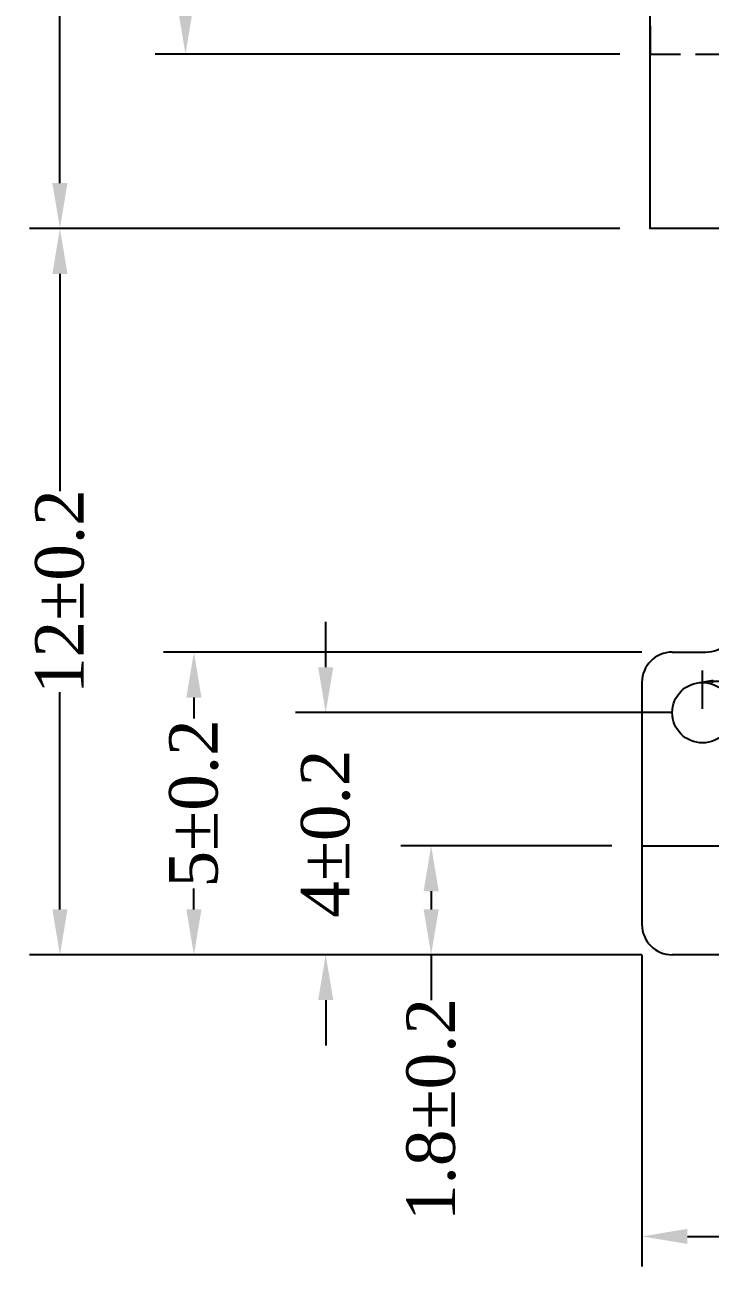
# Model space of a CAD drawing. Extents: x -334 to 152, y -2 to 1135.
# Drawn here: x -333.89 to -322.58, y 24.5 to 45.05 of the extents above; entities that cross this region are included whole.
import ezdxf

# ---------------------------------------------------------------- set-up
doc = ezdxf.new("R2010")
doc.units = 0
doc.header["$MEASUREMENT"] = 0
doc.linetypes.add('DASHED', pattern=[0.75, 0.5, -0.25])
doc.layers.add('Dimension', color=7, linetype='Continuous')
doc.layers.add('Frame', color=7, linetype='Continuous')
doc.styles.get("Standard").update_dxf_attribs({"font": 'times.ttf'})
doc.dimstyles.get("Standard").update_dxf_attribs({"dimtxt": 0.18, "dimasz": 0.18, "dimexe": 0.18, "dimexo": 0.0625, "dimgap": 0.09, "dimtad": 0, "dimtih": 1, "dimtoh": 1, "dimdec": 4, "dimzin": 0, "dimdsep": 46, "dimtxsty": 'Standard', "dimcen": 0.09, "dimadec": 0, "dimazin": 0, "dimtfac": 1, "dimtdec": 4, "dimtofl": 0, "dimtmove": 0, "dimatfit": 3, "dimfxl": 1, "dimtolj": 1, "dimtzin": 0, "dimarcsym": 0})

# ---------------------------------------------------------------- blocks, each defined once
blk = doc.blocks.new('*D106')
at = {"color": 0, "lineweight": -2, "transparency": 16777216}
for p, q in [((-324.068, 65.281), (-333.812, 65.281)), ((-333.312, 64.531), (-333.312, 57.345)), ((-333.312, 42.431), (-333.312, 49.616)), ((-324.068, 41.681), (-333.812, 41.681))]:
    blk.add_line(p, q, dxfattribs=at)
at = {"color": 0, "transparency": 16777216}
for points in [[(-333.437, 64.531), (-333.187, 64.531), (-333.312, 65.281)], [(-333.437, 42.431), (-333.187, 42.431), (-333.312, 41.681)]]:
    blk.add_solid(points, dxfattribs=at)
at = {"layer": 'Defpoints', "color": 0, "transparency": 16777216}
for p in [(-323.568, 65.281), (-333.312, 41.681), (-323.568, 41.681)]:
    blk.add_point(p, dxfattribs=at)
at = {"color": 0, "transparency": 16777216, "insert": (-333.312, 53.481), "char_height": 0.8, "attachment_point": 5, "rotation": 90}
blk.add_mtext('\\A1;23.6%%p0.2(Panel)', dxfattribs=at)
blk = doc.blocks.new('*D110')
at = {"color": 0, "lineweight": -2, "transparency": 16777216}
for p, q in [((-324.068, 41.681), (-333.812, 41.681)), ((-333.312, 40.931), (-333.312, 37.34)), ((-333.312, 30.431), (-333.312, 34.021)), ((-323.703, 29.681), (-333.812, 29.681))]:
    blk.add_line(p, q, dxfattribs=at)
at = {"color": 0, "transparency": 16777216}
for points in [[(-333.437, 40.931), (-333.187, 40.931), (-333.312, 41.681)], [(-333.437, 30.431), (-333.187, 30.431), (-333.312, 29.681)]]:
    blk.add_solid(points, dxfattribs=at)
at = {"layer": 'Defpoints', "color": 0, "transparency": 16777216}
for p in [(-323.568, 41.681), (-333.312, 29.681), (-323.203, 29.681)]:
    blk.add_point(p, dxfattribs=at)
at = {"color": 0, "transparency": 16777216, "insert": (-333.312, 35.681), "char_height": 0.8, "attachment_point": 5, "rotation": 90}
blk.add_mtext('\\A1;12±0.2', dxfattribs=at)
blk = doc.blocks.new('*D114')
at = {"color": 0, "lineweight": -2, "transparency": 16777216}
for p, q in [((-323.703, 34.681), (-331.6, 34.681)), ((-331.1, 33.931), (-331.1, 33.586)), ((-331.1, 30.431), (-331.1, 30.776)), ((-323.703, 29.681), (-331.6, 29.681))]:
    blk.add_line(p, q, dxfattribs=at)
at = {"color": 0, "transparency": 16777216}
for points in [[(-331.225, 33.931), (-330.975, 33.931), (-331.1, 34.681)], [(-331.225, 30.431), (-330.975, 30.431), (-331.1, 29.681)]]:
    blk.add_solid(points, dxfattribs=at)
at = {"layer": 'Defpoints', "color": 0, "transparency": 16777216}
for p in [(-323.203, 34.681), (-331.1, 29.681), (-323.203, 29.681)]:
    blk.add_point(p, dxfattribs=at)
at = {"color": 0, "transparency": 16777216, "insert": (-331.1, 32.181), "char_height": 0.8, "attachment_point": 5, "rotation": 90}
blk.add_mtext('\\A1;5±0.2', dxfattribs=at)
blk = doc.blocks.new('*D115')
at = {"color": 0, "lineweight": -2, "transparency": 16777216}
for p, q in [((-328.924, 34.431), (-328.924, 35.181)), ((-323.203, 33.681), (-329.424, 33.681)), ((-323.703, 29.681), (-329.424, 29.681)), ((-328.924, 28.931), (-328.924, 28.181))]:
    blk.add_line(p, q, dxfattribs=at)
at = {"color": 0, "transparency": 16777216}
for points in [[(-329.049, 34.431), (-328.799, 34.431), (-328.924, 33.681)], [(-329.049, 28.931), (-328.799, 28.931), (-328.924, 29.681)]]:
    blk.add_solid(points, dxfattribs=at)
at = {"layer": 'Defpoints', "color": 0, "transparency": 16777216}
for p in [(-322.703, 33.681), (-328.924, 29.681), (-323.203, 29.681)]:
    blk.add_point(p, dxfattribs=at)
at = {"color": 0, "transparency": 16777216, "insert": (-328.924, 31.681), "char_height": 0.8, "attachment_point": 5, "rotation": 90}
blk.add_mtext('\\A1;4±0.2', dxfattribs=at)
blk = doc.blocks.new('*D116')
at = {"color": 0, "lineweight": -2, "transparency": 16777216}
for p, q in [((-323.703, 29.681), (-323.703, 24.527)), ((-311.303, 29.681), (-311.303, 24.527)), ((-322.953, 25.027), (-319.605, 25.027)), ((-312.053, 25.027), (-315.401, 25.027))]:
    blk.add_line(p, q, dxfattribs=at)
at = {"color": 0, "transparency": 16777216}
for points in [[(-322.953, 25.152), (-322.953, 24.902), (-323.703, 25.027)], [(-312.053, 25.152), (-312.053, 24.902), (-311.303, 25.027)]]:
    blk.add_solid(points, dxfattribs=at)
at = {"layer": 'Defpoints', "color": 0, "transparency": 16777216}
for p in [(-323.703, 30.181), (-311.303, 30.181), (-311.303, 25.027)]:
    blk.add_point(p, dxfattribs=at)
at = {"color": 0, "transparency": 16777216, "insert": (-317.503, 25.027), "char_height": 0.8, "attachment_point": 5}
blk.add_mtext('\\A1;12.4±0.2', dxfattribs=at)
blk = doc.blocks.new('*D119')
at = {"color": 0, "lineweight": -2, "transparency": 16777216}
for p, q in [((-324.203, 31.481), (-327.683, 31.481)), ((-327.183, 30.731), (-327.183, 30.431)), ((-323.703, 29.681), (-327.683, 29.681)), ((-327.183, 29.681), (-327.183, 28.931))]:
    blk.add_line(p, q, dxfattribs=at)
at = {"color": 0, "transparency": 16777216}
for points in [[(-327.308, 30.731), (-327.058, 30.731), (-327.183, 31.481)], [(-327.308, 30.431), (-327.058, 30.431), (-327.183, 29.681)]]:
    blk.add_solid(points, dxfattribs=at)
at = {"layer": 'Defpoints', "color": 0, "transparency": 16777216}
for p in [(-323.703, 31.481), (-327.183, 29.681), (-323.203, 29.681)]:
    blk.add_point(p, dxfattribs=at)
at = {"color": 0, "transparency": 16777216, "insert": (-327.183, 27.124), "char_height": 0.8, "attachment_point": 5, "rotation": 90}
blk.add_mtext('\\A1;1.8±0.2', dxfattribs=at)
blk = doc.blocks.new('*D122')
at = {"layer": 'Defpoints', "color": 0, "transparency": 16777216}
for p in [(-312.303, 34.199), (-322.703, 33.681), (-312.303, 33.681)]:
    blk.add_point(p, dxfattribs=at)
at = {"layer": 'Frame', "color": 0, "lineweight": -2, "transparency": 16777216}
for p, q in [((-322.703, 33.743), (-322.703, 34.379)), ((-312.303, 33.743), (-312.303, 34.379)), ((-322.523, 34.199), (-319.853, 34.199)), ((-312.483, 34.199), (-315.153, 34.199))]:
    blk.add_line(p, q, dxfattribs=at)
at = {"layer": 'Frame', "color": 0, "transparency": 16777216}
for points in [[(-322.523, 34.229), (-322.523, 34.169), (-322.703, 34.199)], [(-312.483, 34.229), (-312.483, 34.169), (-312.303, 34.199)]]:
    blk.add_solid(points, dxfattribs=at)
at = {"layer": 'Frame', "color": 0, "transparency": 16777216, "insert": (-317.503, 34.199), "char_height": 0.8, "attachment_point": 5}
blk.add_mtext('\\A1;10.40%%P0.1', dxfattribs=at)
blk = doc.blocks.new('*D95')
at = {"layer": 'Defpoints', "color": 0, "transparency": 16777216}
for p in [(-331.239, 65.281), (-323.568, 65.281), (-323.568, 44.561)]:
    blk.add_point(p, dxfattribs=at)
at = {"layer": 'Dimension', "color": 0, "lineweight": -2, "transparency": 16777216}
for p, q in [((-324.068, 65.281), (-331.739, 65.281)), ((-331.239, 64.531), (-331.239, 60.082)), ((-331.239, 45.311), (-331.239, 49.86)), ((-324.068, 44.561), (-331.739, 44.561))]:
    blk.add_line(p, q, dxfattribs=at)
at = {"layer": 'Dimension', "color": 0, "transparency": 16777216}
for points in [[(-331.364, 64.531), (-331.114, 64.531), (-331.239, 65.281)], [(-331.364, 45.311), (-331.114, 45.311), (-331.239, 44.561)]]:
    blk.add_solid(points, dxfattribs=at)
at = {"layer": 'Dimension', "color": 0, "transparency": 16777216, "insert": (-331.239, 54.971), "char_height": 0.8, "attachment_point": 5, "rotation": 90}
blk.add_mtext('\\A1;20.72±0.2 (Cap Size)', dxfattribs=at)

msp = doc.modelspace()

# ---------------------------------------------------------------- linework, layer by layer
at = {"color": 34}
for p, q in [((-323.20314, 34.68077), (-322.65314, 34.68077)), ((-323.70314, 34.18077), (-323.70314, 30.18077)), ((-323.70314, 31.48077), (-311.30314, 31.48077)), ((-311.80314, 29.68077), (-323.20314, 29.68077))]:
    msp.add_line(p, q, dxfattribs=at)
msp.add_lwpolyline([(-311.43814, 65.28077), (-311.43814, 41.68077), (-323.56814, 41.68077), (-323.56814, 65.28077)], close=True)
at = {"linetype": 'DASHED'}
msp.add_lwpolyline([(-323.56814, 65.28077), (-323.56814, 44.56077), (-311.43814, 44.56077), (-311.43814, 65.28077)], close=True, dxfattribs=at)
at = {"color": 34}
msp.add_circle((-322.70314, 33.68077), 0.5, dxfattribs=at)
for centre, start, end in [((-322.65314, 35.18077), 270, 0), ((-323.20314, 34.18077), 90, 180), ((-323.20314, 30.18077), 180, 270)]:
    msp.add_arc(centre, 0.5, start, end, dxfattribs=at)

# ---------------------------------------------------------------- dimensions: what is measured, and where the dimension line sits
dim = msp.add_linear_dim(base=(-333.31247, 41.68077), p1=(-323.56814, 65.28077), p2=(-323.56814, 41.68077), angle=90, text='<>%%p0.2(Panel)', dimstyle='Standard', override={"dimtxt": 0.8, "dimasz": 0.75, "dimexe": 0.5, "dimexo": 0.5, "dimgap": 0.1, "dimtih": 0, "dimtoh": 0, "dimzin": 8, "dimazin": 2, "dimtzin": 8})
dim.commit()
dim.dimension.update_dxf_attribs({"geometry": '*D106', "text_midpoint": (-333.31247, 53.48077)})
for base, p1, override, picture, middle in [((-333.31247, 29.68077), (-323.56814, 41.68077), {"dimtxt": 0.8, "dimasz": 0.75, "dimexe": 0.5, "dimexo": 0.5, "dimgap": 0.1, "dimtih": 0, "dimtoh": 0, "dimdec": 2, "dimzin": 8, "dimazin": 2, "dimtol": 1, "dimtp": 0.2, "dimtm": 0.2, "dimtdec": 2, "dimtzin": 8}, '*D110', (-333.31247, 35.68077)), ((-327.18314, 29.68077), (-323.70314, 31.48077), {"dimtxt": 0.8, "dimasz": 0.75, "dimexe": 0.5, "dimexo": 0.5, "dimgap": 0.1, "dimtih": 0, "dimtoh": 0, "dimdec": 2, "dimzin": 8, "dimazin": 2, "dimtol": 1, "dimtp": 0.2, "dimtm": 0.2, "dimtzin": 8}, '*D119', (-327.18314, 27.12377))]:
    dim = msp.add_linear_dim(base=base, p1=p1, p2=(-323.20314, 29.68077), angle=90, dimstyle='Standard', override=override)
    dim.commit()
    dim.dimension.update_dxf_attribs({"geometry": picture, "text_midpoint": middle})
for base, p1, picture, middle in [((-328.92436, 29.68077), (-322.70314, 33.68077), '*D115', (-328.92436, 31.68077)), ((-331.09974, 29.68077), (-323.20314, 34.68077), '*D114', (-331.09974, 32.18077))]:
    dim = msp.add_linear_dim(base=base, p1=p1, p2=(-323.20314, 29.68077), angle=90, dimstyle='Standard', override={"dimtxt": 0.8, "dimasz": 0.75, "dimexe": 0.5, "dimexo": 0.5, "dimgap": 0.1, "dimtih": 0, "dimtoh": 0, "dimdec": 2, "dimzin": 8, "dimazin": 2, "dimtol": 1, "dimtp": 0.2, "dimtm": 0.2, "dimtzin": 8})
    dim.commit()
    dim.dimension.update_dxf_attribs({"geometry": picture, "text_midpoint": middle, "dimtype": 160})
dim = msp.add_linear_dim(base=(-311.30314, 25.0273), p1=(-323.70314, 30.18077), p2=(-311.30314, 30.18077), dimstyle='Standard', override={"dimtxt": 0.8, "dimasz": 0.75, "dimexe": 0.5, "dimexo": 0.5, "dimgap": 0.1, "dimtih": 0, "dimtoh": 0, "dimdec": 2, "dimzin": 8, "dimazin": 2, "dimtol": 1, "dimtp": 0.2, "dimtm": 0.2, "dimtzin": 8})
dim.commit()
dim.dimension.update_dxf_attribs({"geometry": '*D116', "text_midpoint": (-317.50314, 25.0273), "dimtype": 160})
at = {"layer": 'Dimension'}
dim = msp.add_linear_dim(base=(-331.23948, 65.28077), p1=(-323.56814, 44.56077), p2=(-323.56814, 65.28077), angle=90, text='<> (Cap Size)', dimstyle='Standard', override={"dimtxt": 0.8, "dimasz": 0.75, "dimexe": 0.5, "dimexo": 0.5, "dimgap": 0.1, "dimtih": 0, "dimtoh": 0, "dimzin": 8, "dimazin": 2, "dimtol": 1, "dimtp": 0.2, "dimtm": 0.2, "dimtzin": 8}, dxfattribs=at)
dim.commit()
dim.dimension.update_dxf_attribs({"geometry": '*D95', "text_midpoint": (-331.23948, 54.97106), "dimtype": 160})
at = {"layer": 'Frame', "color": 0}
dim = msp.add_linear_dim(base=(-312.30314, 34.19938), p1=(-322.70314, 33.68077), p2=(-312.30314, 33.68077), text='<>%%P0.1', dimstyle='Standard', override={"dimtxt": 0.8, "dimgap": 0.1, "dimdec": 2, "dimfxl": 0.45, "dimarcsym": 1}, dxfattribs=at)
dim.commit()
dim.dimension.update_dxf_attribs({"geometry": '*D122', "text_midpoint": (-317.50314, 34.19938)})

doc.saveas('drawing.dxf')
